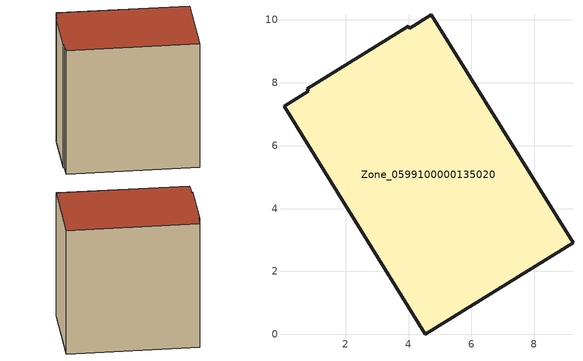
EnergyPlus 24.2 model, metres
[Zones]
Zone_0599100000135020
 floor ground (C_G): 3.99,9.79 4.04,9.74 4.73,10.16 9.23,2.92 4.54,0 0.04,7.26 0.81,7.74 0.78,7.8 z0
 wall outside (C_F): 9.23,2.92 4.73,10.16 4.04,9.74 3.99,9.79 0.78,7.8 0.81,7.74 0.04,7.26 4.54,0 9.23,2.92 z0:8.68
 roof outside (C_R): 4.04,9.74 3.99,9.79 0.78,7.8 0.81,7.74 0.04,7.26 4.54,0 9.23,2.92 4.73,10.16 z8.68
[BUILDING]
Pand.0599100000135020: North Axis=0; Terrain=City; Loads Convergence Tolerance Value=0.04; Temperature Convergence Tolerance Value=0.4; Solar Distribution=FullExterior; Maximum Number of Warmup Days=25; Minimum Number of Warmup Days=1
[Site:Location]
Rotterdam.The.Hague.AP_ZH_NLD Design_Conditions: Latitude=51.96; Longitude=4.45; Time Zone=1; Elevation=-4.5
[SITE:GROUNDTEMPERATURE:BUILDINGSURFACE]
18, 18, 18, 18, 18, 18, 18, 18, 18, 18, 18, 18
[MATERIAL] Thermal Absorptance=0.9; Solar Absorptance=0.7; Visible Absorptance=0.7
Name | Roughness | Thickness | Conductivity | Density | Specific Heat
G.TI.1975-1991 | MediumSmooth | 0.15 | 0.288461 | 540 | 1210
F.TI.1975-1991 | Rough | 0.3 | 0.230769 | 1920 | 840
R.TI.1975-1991 | MediumRough | 0.2 | 0.153846 | 1500 | 1000
[CONSTRUCTION]
C_G: G.TI.1975-1991
C_F: F.TI.1975-1991
C_R: R.TI.1975-1991
[ZONE]
Zone_0599100000135020: Type=1; Multiplier=1; Ceiling Height=Autocalculate; Volume=Autocalculate; Floor Area=autocalculate; Part of Total Floor Area=Yes
[ZONEINFILTRATION:DESIGNFLOWRATE]
Infil_Zone_0599100000135020: Zone or ZoneList or Space or SpaceList=Zone_0599100000135020; Schedule=AlwaysOn; Design Flow Rate Calculation Method=Flow/Area; Flow Rate per Floor Area=0.003; Constant Term Coefficient=1; Temperature Term Coefficient=0; Velocity Term Coefficient=0; Velocity Squared Term Coefficient=0
[HVACTEMPLATE:ZONE:IDEALLOADSAIRSYSTEM]
Zone_0599100000135020: Maximum Heating Supply Air Temperature=50; Minimum Cooling Supply Air Temperature=13; Maximum Heating Supply Air Humidity Ratio=0.0156; Minimum Cooling Supply Air Humidity Ratio=0.0077; Heating Limit=NoLimit; Cooling Limit=NoLimit; Dehumidification Control Type=ConstantSensibleHeatRatio; Cooling Sensible Heat Ratio=0.7; Dehumidification Setpoint=60; Humidification Control Type=None; Humidification Setpoint=30; Outdoor Air Method=None; Outdoor Air Flow Rate per Person=0.00944; Outdoor Air Flow Rate per Zone Floor Area=0; Outdoor Air Flow Rate per Zone=0; Demand Controlled Ventilation Type=None; Outdoor Air Economizer Type=NoEconomizer; Heat Recovery Type=None; Sensible Heat Recovery Effectiveness=0.7; Latent Heat Recovery Effectiveness=0.65
[ZONECONTROL:THERMOSTAT]
ThermostatControl_Zone_0599100000135020: Zone or ZoneList=Zone_0599100000135020; Control Type Schedule=DualSetpointControlType; Control 1=Thermostat_Zone_0599100000135020; Temperature Difference Between Cutout And Setpoint=0
[THERMOSTATSETPOINT:DUALSETPOINT]
Thermostat_Zone_0599100000135020: Heating Setpoint Temperature Schedule=HeatingSetpoint_Zone_0599100000135020; Cooling Setpoint Temperature Schedule=CoolingSetpoint_Zone_0599100000135020
[SCHEDULE:COMPACT]
HeatingSetpoint_Zone_0599100000135020: Through: 12/31, For: AllDays, Until: 24:00, 21
CoolingSetpoint_Zone_0599100000135020: Through: 12/31, For: AllDays, Until: 24:00, 24
DualSetpointControlType: Through: 12/31, For: AllDays, Until: 24:00, 4
AlwaysOn: Through: 12/31, For: AllDays, Until: 24:00, 1
